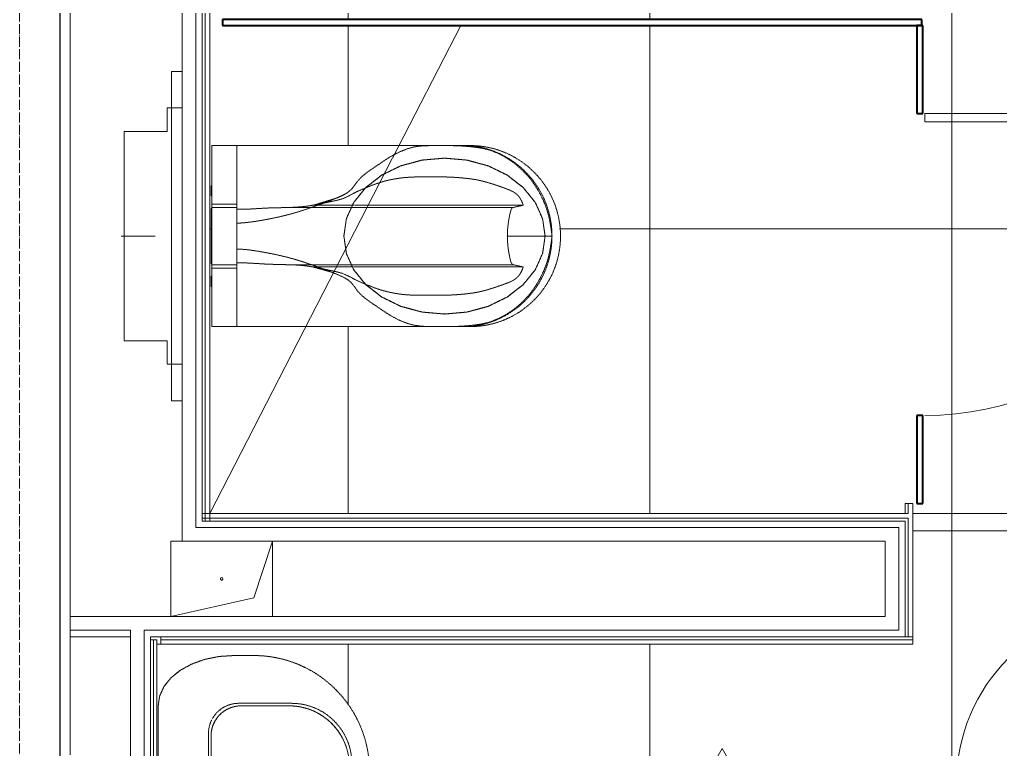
# Model space of a CAD drawing. Header units: millimetres. Extents: x -10915 to 62537, y -37640 to 44223.
# Drawn here: x 7150 to 9099, y 14501 to 15952 of the extents above; entities that cross this region are included whole.
import ezdxf

# ---------------------------------------------------------------- set-up
doc = ezdxf.new("R2010")
doc.units = ezdxf.units.MM
doc.linetypes.add('200_ШТРИХ_ш1п0_6_', pattern=[1.6, 1, -0.6])
doc.linetypes.add('ADSK_Линия сетки', pattern=[25, 20, -2.5, 0, -2.5])
for name, color, linetype, lineweight in [('Двери', 7, 'Continuous', 9), ('Двери открывание', 7, 'Continuous', 9), ('Марки', 7, 'Continuous', 20), ('Марки помещений', 7, 'Continuous', 20), ('Обобщенные модели', 7, 'Continuous', 18), ('Оси', 7, 'Continuous', 9), ('Перекрытие', 7, 'Continuous', 18), ('Перекрытие штриховка', 7, 'Continuous', 18), ('Сантехника', 7, 'Continuous', 18), ('Стены несущие', 7, 'Continuous', 30), ('Стены отделка', 7, 'Continuous', 30), ('Стены штриховка', 7, 'Continuous', 9)]:
    doc.layers.add(name, color=color, linetype=linetype, lineweight=lineweight)

# ---------------------------------------------------------------- blocks, each defined once
blk = doc.blocks.new('SND_Унитаз_Jika_Olymp_с_инсталяцией - Унитаз_ выпуск прямой_ установка на пол_693х360х360_ PN30_12_ ХВ резьба HP DN15_ К гл_ кон П DN100-V2-План полов 4-го этажа')
at = {"layer": 'Сантехника', "linetype": '200_ШТРИХ_ш1п0_6_'}
for p, q in [((0, -61.7), (0, 6.3)), ((-208, 0), (-208, -85)), ((208, 0), (-208, 0)), ((208, -85), (208, 0)), ((-327.5, -94), (327.5, -94)), ((-327.5, -115), (-327.5, -94)), ((-255, -85), (-255, -115)), ((-208, -85), (-255, -85)), ((255, -85), (208, -85)), ((255, -115), (255, -85)), ((327.5, -94), (327.5, -115)), ((-180, -174), (-180, -687.1)), ((180, -174), (-180, -174)), ((-180, -174), (180, -174)), ((-180, -224), (-180, -174)), ((-100, -173), (-100, -174)), ((-80, -173), (-100, -173)), ((-80, -173), (-100, -173)), ((-80, -174), (-80, -173)), ((-55, -173), (-55, -174)), ((55, -173), (-55, -173)), ((-53.1, -173), (-55, -173)), ((55, -173), (53.1, -173)), ((55, -174), (55, -173)), ((80, -173), (80, -174)), ((100, -173), (80, -173)), ((100, -173), (80, -173)), ((100, -174), (100, -173)), ((180, -687.1), (180, -174)), ((180, -174), (180, -224)), ((180, -224), (-180, -224))]:
    blk.add_line(p, q, dxfattribs=at)
at = {"layer": 'Сантехника', "color": 251, "linetype": '200_ШТРИХ_ш1п0_6_', "true_color": 0x666666}
for p, q in [((327.5, -94), (-327.5, -94)), ((-327.5, -115), (-327.5, -94)), ((327.5, -115), (327.5, -94)), ((53.1, -173), (-53.1, -173)), ((-180, -687.1), (-180, -224)), ((180, -224), (180, -687.1)), ((-61.3, -375.6), (-61.3, -374.1)), ((61.3, -375.6), (61.3, -374.1)), ((-61.3, -455.4), (-61.3, -453.6)), ((-61.3, -622.6), (-61.3, -456.3)), ((-57, -622.3), (-57, -451.7)), ((57, -451.7), (57, -773.7)), ((61.3, -456.3), (61.3, -453.6)), ((61.3, -792.9), (61.3, -457.2)), ((-61.3, -792.9), (-61.3, -622.9)), ((-57, -773.7), (-57, -622.6)), ((0, -836.5), (0, -761.4))]:
    blk.add_line(p, q, dxfattribs=at)
at = {"layer": 'Сантехника', "color": 253, "linetype": '200_ШТРИХ_ш1п0_6_', "true_color": 0xa3a3a3}
for p, q in [((-180, -224), (-180, -174)), ((-180, -174), (180, -174)), ((-100, -174), (-80, -174)), ((-100, -174), (-80, -174)), ((-61.3, -174), (-63.7, -174)), ((-63.7, -174), (-63.7, -224)), ((-57, -174), (-61.3, -174)), ((-53.5, -174), (-57, -174)), ((-57, -174), (-57, -224)), ((-55, -174), (-53.1, -174)), ((-55, -174), (55, -174)), ((53.1, -174), (55, -174)), ((57, -174), (53.5, -174)), ((61.3, -174), (57, -174)), ((57, -174), (57, -224)), ((63.7, -174), (61.3, -174)), ((63.7, -174), (63.7, -224)), ((80, -174), (100, -174)), ((80, -174), (100, -174)), ((180, -174), (180, -224)), ((-63.7, -224), (-61.3, -224)), ((-61.3, -224), (-57, -224)), ((-57, -224), (-53.6, -224)), ((-53.3, -224), (-25.8, -224)), ((25.8, -224), (-25.8, -224)), ((53.3, -224), (25.8, -224)), ((53.6, -224), (57, -224)), ((57, -224), (61.3, -224)), ((61.3, -224), (63.7, -224)), ((57, -330.9), (57, -365.4)), ((-57, -365.4), (-57, -348.1)), ((-57, -451.7), (-57, -366.4)), ((57, -365.6), (57, -451.7)), ((-61.3, -453.6), (-61.3, -375.6)), ((61.3, -453.6), (61.3, -375.6))]:
    blk.add_line(p, q, dxfattribs=at)
at = {"layer": 'Сантехника', "color": 9, "linetype": '200_ШТРИХ_ш1п0_6_', "true_color": 0xc7c7c7}
for p, q in [((-28.5, -174), (-53.5, -174)), ((-53.1, -174), (53.1, -174)), ((-14.8, -174), (-27.6, -174)), ((14.2, -174), (-14.2, -174)), ((27.6, -174), (14.8, -174)), ((53.5, -174), (28.5, -174)), ((-53.6, -224), (-28.5, -224)), ((-48, -224), (-53.3, -224)), ((-37.8, -224), (-46.9, -224)), ((-26.5, -224), (-36.8, -224)), ((-28.5, -224), (14.8, -224)), ((0, -224), (-25.8, -224)), ((25.8, -224), (0, -224)), ((14.8, -224), (40.3, -224)), ((36.8, -224), (26.5, -224)), ((46.9, -224), (37.8, -224)), ((40.3, -224), (53.6, -224)), ((53.3, -224), (48, -224)), ((-57, -348.1), (-57, -330.9))]:
    blk.add_line(p, q, dxfattribs=at)
at = {"layer": 'Сантехника', "color": 254, "linetype": '200_ШТРИХ_ш1п0_6_', "true_color": 0xdddddd}
blk.add_line((0, -850.2), (0, -836.5), dxfattribs=at)
at = {"layer": 'Сантехника', "linetype": '200_ШТРИХ_ш1п0_6_', "flags": 128}
for points in [[(-61.7, -376.2), (-71.7, -411.6), (-75, -420.3)], [(75, -420.3), (62.3, -378.9), (61.7, -376.2)], [(0, -836.5), (-34.5, -831.5), (-67.3, -816.7), (-96.6, -792.9), (-121.2, -761.2), (-139.7, -723.3), (-151.1, -681), (-155, -636.5), (-151.1, -592), (-139.7, -549.7), (-121.2, -511.8), (-96.6, -480.1), (-67.3, -456.3), (-34.5, -441.5), (0, -436.5)], [(0, -436.5), (34.5, -441.5), (67.3, -456.3), (96.6, -480.1), (121.2, -511.8), (139.7, -549.7), (151.1, -592), (155, -636.5), (151.1, -681), (139.7, -723.3), (121.2, -761.2), (96.6, -792.9), (67.3, -816.7), (34.5, -831.5), (0, -836.5)]]:
    blk.add_lwpolyline(points, dxfattribs=at)
at = {"layer": 'Сантехника', "color": 251, "linetype": '200_ШТРИХ_ш1п0_6_', "true_color": 0x666666, "flags": 128}
for points in [[(0, -436.5), (-34.5, -441.5), (-67.3, -456.3), (-96.6, -480.1), (-121.2, -511.8), (-139.7, -549.7), (-151.1, -592), (-155, -636.5), (-151.1, -681), (-139.7, -723.3), (-121.2, -761.2), (-96.6, -792.9), (-67.3, -816.7), (-34.5, -831.5), (0, -836.5)], [(0, -836.5), (-34.5, -831.5), (-67.3, -816.7), (-96.6, -792.9), (-121.2, -761.2), (-139.7, -723.3), (-151.1, -681), (-155, -636.5), (-151.1, -592), (-139.7, -549.7), (-121.2, -511.8), (-96.6, -480.1), (-67.3, -456.3), (-34.5, -441.5), (0, -436.5)], [(0, -836.5), (34.5, -831.5), (67.3, -816.7), (96.6, -792.9), (121.2, -761.2), (139.7, -723.3), (151.1, -681), (155, -636.5), (151.1, -592), (139.7, -549.7), (121.2, -511.8), (96.6, -480.1), (67.3, -456.3), (34.5, -441.5), (0, -436.5)], [(0, -436.5), (34.5, -441.5), (67.3, -456.3), (96.6, -480.1), (121.2, -511.8), (139.7, -549.7), (151.1, -592), (155, -636.5), (151.1, -681), (139.7, -723.3), (121.2, -761.2), (96.6, -792.9), (67.3, -816.7), (34.5, -831.5), (0, -836.5)], [(-61.3, -792.9), (-59.2, -783.4), (-57, -773.7)], [(57, -773.7), (59.2, -783.4), (61.3, -792.9)]]:
    blk.add_lwpolyline(points, dxfattribs=at)
at = {"layer": 'Сантехника', "color": 253, "linetype": '200_ШТРИХ_ш1п0_6_', "true_color": 0xa3a3a3, "flags": 128}
for points in [[(0, -436.5), (-34.5, -441.5), (-67.3, -456.3), (-96.6, -480.1), (-121.2, -511.8), (-139.7, -549.7), (-151.1, -592), (-155, -636.5), (-151.1, -681), (-139.7, -723.3), (-121.2, -761.2), (-96.6, -792.9), (-67.3, -816.7), (-34.5, -831.5), (0, -836.5)], [(0, -836.5), (34.5, -831.5), (67.3, -816.7), (96.6, -792.9), (121.2, -761.2), (139.7, -723.3), (151.1, -681), (155, -636.5), (151.1, -592), (139.7, -549.7), (121.2, -511.8), (96.6, -480.1), (67.3, -456.3), (34.5, -441.5), (0, -436.5)]]:
    blk.add_lwpolyline(points, dxfattribs=at)
at = {"layer": 'Сантехника', "linetype": '200_ШТРИХ_ш1п0_6_'}
blk.add_arc((0, -687.1), 180, 180, 360, dxfattribs=at)
at = {"layer": 'Сантехника', "color": 251, "linetype": '200_ШТРИХ_ш1п0_6_', "true_color": 0x666666}
for start, end in [(185.6382, 251.7047), (252.0613, 354.3618)]:
    blk.add_arc((0, -669.3), 180.9, start, end, dxfattribs=at)
at = {"layer": 'Сантехника', "color": 253, "linetype": '200_ШТРИХ_ш1п0_6_', "true_color": 0xa3a3a3}
for points, knots in [([(-63.7, -174), (-63.7, -174), (-123.3, -174), (-151, -174), (-165.4, -174), (-177, -174), (-180, -174)], [-0.4835333, -0.4835333, -0.4835333, -0.4835333, -0.3327462, -0.1789595, -0.0919515, 0, 0, 0, 0]), ([(180, -174), (177, -174), (165.4, -174), (151, -174), (123.3, -174), (63.7, -174), (63.7, -174)], [-0.4835333, -0.4835333, -0.4835333, -0.4835333, -0.3915817, -0.3045737, -0.1507871, 0, 0, 0, 0]), ([(-171.3, -224), (-169.6, -224), (-162.8, -224), (-157.6, -224), (-152.9, -224), (-152.8, -224)], [0.0610774, 0.0610774, 0.0610774, 0.0610774, 0.0919515, 0.1789595, 0.1802088, 0.1802088, 0.1802088, 0.1802088]), ([(-145.4, -224), (-138, -224), (-115, -224), (-63.7, -224), (-63.7, -224)], [0.2216194, 0.2216194, 0.2216194, 0.2216194, 0.3327462, 0.4835333, 0.4835333, 0.4835333, 0.4835333]), ([(63.7, -224), (63.7, -224), (115, -224), (138, -224), (145.4, -224)], [0, 0, 0, 0, 0.1507871, 0.2619139, 0.2619139, 0.2619139, 0.2619139]), ([(152.8, -224), (152.9, -224), (157.6, -224), (162.8, -224), (169.6, -224), (171.3, -224)], [0.3033245, 0.3033245, 0.3033245, 0.3033245, 0.3045737, 0.3915817, 0.4224559, 0.4224559, 0.4224559, 0.4224559]), ([(-64.4, -389.8), (-64.5, -390.3), (-65.2, -393.7), (-66.4, -400), (-68.6, -411), (-70.7, -421.2), (-73.1, -430.1), (-74.5, -434.3), (-75.2, -436.2)], [0.0325818, 0.0325818, 0.0325818, 0.0325818, 0.0357143, 0.0535714, 0.0714286, 0.1071429, 0.125, 0.1410134, 0.1410134, 0.1410134, 0.1410134]), ([(64.3, -389.1), (64.2, -388.5), (63.7, -386.4), (63.3, -384.3), (63, -382.8)], [0.96470665, 0.96470665, 0.96470665, 0.96470665, 0.96875, 0.97881568, 0.97881568, 0.97881568, 0.97881568]), ([(95.6, -479.3), (93.8, -474.9), (91, -468.2), (86.9, -459.6), (83.8, -453.5), (80.5, -447.5), (77.4, -441.4), (74.7, -435.1), (72.7, -428.8), (71.1, -422.5), (69.6, -415.7), (68.2, -408.7), (66.4, -399.8), (65.1, -393.3), (64.3, -389.2)], [0.7504978, 0.7504978, 0.7504978, 0.7504978, 0.78125, 0.796875, 0.8125, 0.828125, 0.84375, 0.859375, 0.875, 0.890625, 0.90625, 0.921875, 0.9375, 0.9643126, 0.9643126, 0.9643126, 0.9643126]), ([(-75.9, -437.9), (-76.7, -439.7), (-78.5, -443.7), (-81.9, -450.1), (-85.7, -457.2), (-89.3, -464.7), (-92.5, -471.9), (-94.6, -476.7), (-95.5, -479)], [0.145721, 0.145721, 0.145721, 0.145721, 0.1607143, 0.1785714, 0.1964286, 0.2142857, 0.2321429, 0.2490928, 0.2490928, 0.2490928, 0.2490928])]:
    blk.add_open_spline(points, degree=3, knots=knots, dxfattribs=at)
for points in [[(-180, -224), (-179.3, -224), (-178.6, -224), (-177.7, -224)], [(-176.6, -224), (-176, -224), (-175.4, -224), (-174.7, -224)], [(-174.6, -224), (-173.6, -224), (-172.5, -224), (-171.4, -224)], [(-152.6, -224), (-150.5, -224), (-148.3, -224), (-145.7, -224)], [(145.7, -224), (148.3, -224), (150.5, -224), (152.6, -224)], [(171.4, -224), (172.5, -224), (173.6, -224), (174.6, -224)], [(174.7, -224), (175.4, -224), (176, -224), (176.6, -224)], [(177.7, -224), (178.6, -224), (179.3, -224), (180, -224)], [(-63.2, -383.7), (-63.6, -385.6), (-64, -387.6), (-64.4, -389.6)], [(-61.3, -374.1), (-61.9, -376.9), (-62.4, -379.8), (-63, -382.7)], [(62.9, -382.4), (62.4, -379.5), (61.8, -376.7), (61.3, -374.1)]]:
    blk.add_open_spline(points, degree=3, dxfattribs=at)
at = {"layer": 'Сантехника', "color": 251, "linetype": '200_ШТРИХ_ш1п0_6_', "true_color": 0x666666}
for points, knots in [([(-53.3, -224), (-53.2, -227), (-53.2, -231.6), (-53.3, -237.7), (-53.4, -242.2), (-53.6, -246.8), (-53.8, -251.4), (-54.1, -255.9), (-54.3, -259.7), (-54.5, -262.7), (-54.7, -265.7), (-54.9, -269.4), (-55.2, -273.8), (-55.5, -278.3), (-55.7, -282.8), (-55.9, -287.3), (-56, -291.1), (-56.1, -294.1), (-56.2, -296.4), (-56.2, -298.6), (-56.3, -301.6), (-56.4, -305.4), (-56.5, -309.1), (-56.5, -312), (-56.6, -314.2), (-56.7, -316.4), (-56.8, -319.2), (-56.9, -324.1), (-57, -328.2), (-57, -330.9)], [-1, -1, -1, -1, -0.916667, -0.875, -0.833333, -0.791667, -0.75, -0.708333, -0.666667, -0.645833, -0.625, -0.583333, -0.541667, -0.5, -0.458333, -0.416667, -0.375, -0.354167, -0.333333, -0.3125, -0.291667, -0.25, -0.208333, -0.1875, -0.166667, -0.145833, -0.125, -0.083333, 0, 0, 0, 0]), ([(-25.8, -224), (-25.9, -241.7), (-35.3, -298.5), (-43.8, -332.7), (-52.5, -359.1), (-52.7, -359.6)], [0, 0, 0, 0, 0.1396534, 0.3512574, 0.3554649, 0.3554649, 0.3554649, 0.3554649]), ([(52.7, -359.6), (52.5, -359.1), (43.8, -332.7), (35.3, -298.5), (25.9, -241.7), (25.8, -224)], [1.9415219, 1.9415219, 1.9415219, 1.9415219, 1.9457294, 2.1573334, 2.2969868, 2.2969868, 2.2969868, 2.2969868]), ([(57, -330.9), (57, -328.2), (56.9, -324.1), (56.8, -319.2), (56.7, -316.4), (56.6, -314.2), (56.5, -312), (56.5, -309.1), (56.4, -305.4), (56.3, -301.6), (56.2, -298.6), (56.2, -296.4), (56.1, -294.1), (56, -291.1), (55.9, -287.3), (55.7, -282.8), (55.5, -278.3), (55.2, -273.8), (54.9, -269.4), (54.7, -265.7), (54.5, -262.7), (54.4, -260.5), (54.3, -258.2), (54.1, -255.2), (53.8, -251.4), (53.6, -246.8), (53.4, -242.2), (53.3, -237.7), (53.2, -231.6), (53.2, -227), (53.3, -224)], [-1, -1, -1, -1, -0.916667, -0.875, -0.854167, -0.833333, -0.8125, -0.791667, -0.75, -0.708333, -0.6875, -0.666667, -0.645833, -0.625, -0.583333, -0.541667, -0.5, -0.458333, -0.416667, -0.375, -0.354167, -0.333333, -0.3125, -0.291667, -0.25, -0.208333, -0.166667, -0.125, -0.083333, 0, 0, 0, 0]), ([(-57, -330.9), (-57.1, -333.5), (-57.3, -337.1), (-57.5, -341.5), (-57.7, -344.6), (-57.9, -347.4), (-58.1, -349.9), (-58.3, -352.3), (-58.5, -354.1), (-58.6, -355.6), (-58.8, -357), (-59, -358.6), (-59.2, -360.5), (-59.4, -362.2), (-59.7, -364), (-60, -366.1), (-60.5, -369.6), (-61, -372.4), (-61.3, -374.1)], [-1, -1, -1, -1, -0.9, -0.85, -0.8, -0.75, -0.7, -0.65, -0.6, -0.575, -0.55, -0.5, -0.45, -0.4, -0.35, -0.3, -0.2, 0, 0, 0, 0]), ([(61.3, -374.1), (61, -372.4), (60.5, -369.6), (60, -366.1), (59.7, -364), (59.4, -362.2), (59.2, -360.5), (59, -358.6), (58.8, -357), (58.6, -355.6), (58.5, -354.5), (58.4, -353.4), (58.3, -351.9), (58.1, -349.9), (57.9, -347.4), (57.7, -344.6), (57.5, -341.5), (57.3, -337.1), (57.1, -333.5), (57, -330.9)], [-1, -1, -1, -1, -0.8, -0.7, -0.65, -0.6, -0.55, -0.5, -0.45, -0.425, -0.4, -0.375, -0.35, -0.3, -0.25, -0.2, -0.15, -0.1, 0, 0, 0, 0]), ([(-52.9, -360.3), (-59.9, -381.5), (-77.2, -427.9), (-89.3, -451.4), (-117, -467.4), (-138.4, -500.1), (-160.9, -531.7), (-176.2, -566.8), (-179.4, -589.1), (-179.9, -605.7), (-179.9, -612.2)], [0.3573091, 0.3573091, 0.3573091, 0.3573091, 0.5291275, 0.6846754, 0.791639, 0.9118103, 1.0388212, 1.1521038, 1.2621401, 1.3271479, 1.3271479, 1.3271479, 1.3271479]), ([(146.6, -772.8), (148.3, -770.5), (156.2, -759.4), (166.6, -739.7), (174.6, -716.7), (180, -671.5), (180, -628.9), (180, -593), (176.2, -566.8), (160.9, -531.7), (138.4, -500.1), (117, -467.4), (89.3, -451.4), (77.2, -427.9), (59.9, -381.5), (52.9, -360.3)], [0.412396, 0.412396, 0.412396, 0.412396, 0.440465, 0.549855, 0.661365, 0.784431, 0.920061, 1.034847, 1.144883, 1.258166, 1.385176, 1.505348, 1.612311, 1.767859, 1.939678, 1.939678, 1.939678, 1.939678]), ([(-96, -480.2), (-97.9, -484.8), (-100.8, -491.8), (-104.3, -501.6), (-106.8, -509.1), (-109.1, -516.8), (-111.1, -524.7), (-112.8, -532.6), (-114.7, -543), (-116.4, -556.1), (-117.3, -569.9), (-117.6, -580.1), (-117.7, -584.9), (-117.7, -587.2)], [0.2518112, 0.2518112, 0.2518112, 0.2518112, 0.2857143, 0.3035714, 0.3214286, 0.3392857, 0.3571429, 0.375, 0.3928571, 0.4285714, 0.4642857, 0.4821429, 0.4984632, 0.4984632, 0.4984632, 0.4984632]), ([(61.7, -792.9), (64.1, -792.2), (68.8, -790.4), (75, -787.1), (80.3, -783), (84.6, -778.3), (88.2, -772.8), (91.3, -766.6), (93.9, -759.9), (97.2, -750.8), (101.1, -739.7), (105.5, -726.3), (108.7, -714.8), (110.8, -705.9), (112.1, -699.4), (113.2, -693), (114.1, -686.2), (114.9, -679), (115.6, -671.8), (116.2, -664.9), (116.7, -658.4), (117.1, -651.7), (117.4, -644.5), (117.6, -637.2), (117.7, -630), (117.8, -622.9), (117.8, -613.3), (117.8, -603.6), (117.8, -594.4), (117.8, -587.8), (117.6, -581.2), (117.4, -572.1), (116.7, -560.2), (115.5, -548.8), (114, -539.6), (112.8, -532.6), (111.3, -525.6), (109.6, -518.8), (107.7, -512.2), (105.7, -505.6), (103.4, -499.1), (101, -492.6), (98.5, -486.4), (96.8, -482.2), (96, -480.2)], [0.000766, 0.000766, 0.000766, 0.000766, 0.015625, 0.03125, 0.046875, 0.0625, 0.078125, 0.09375, 0.109375, 0.125, 0.15625, 0.1875, 0.21875, 0.234375, 0.25, 0.265625, 0.28125, 0.296875, 0.3125, 0.328125, 0.34375, 0.359375, 0.375, 0.390625, 0.40625, 0.421875, 0.4375, 0.46875, 0.484375, 0.5, 0.515625, 0.53125, 0.5625, 0.59375, 0.609375, 0.625, 0.640625, 0.65625, 0.671875, 0.6875, 0.703125, 0.71875, 0.734375, 0.7483046, 0.7483046, 0.7483046, 0.7483046]), ([(-117.7, -587.8), (-117.8, -590.3), (-117.8, -595.3), (-117.8, -605.7), (-117.8, -619.6), (-117.7, -633.5), (-117.4, -644.5), (-117, -652.7), (-116.5, -660.4), (-116, -667.8), (-115.3, -675.6), (-114.4, -683.5), (-113.4, -691.6), (-112.1, -699.6), (-110.5, -707.3), (-108.6, -714.9), (-106.6, -722.2), (-104.3, -729.7), (-101.8, -737.4), (-99.1, -745.3), (-96.3, -753.4), (-93.4, -761.2), (-90.4, -768.6), (-86.8, -775.2), (-82.4, -780.9), (-76.8, -785.9), (-70, -789.9), (-64.6, -792), (-61.7, -792.9)], [0.5, 0.5, 0.5, 0.5, 0.5178571, 0.5357143, 0.5714286, 0.6071429, 0.625, 0.6428571, 0.6607143, 0.6785714, 0.6964286, 0.7142857, 0.7321429, 0.75, 0.7678571, 0.7857143, 0.8035714, 0.8214286, 0.8392857, 0.8571429, 0.875, 0.8928571, 0.9107143, 0.9285714, 0.9464286, 0.9642857, 0.9821429, 0.9992765, 0.9992765, 0.9992765, 0.9992765]), ([(-179.9, -612.2), (-180, -617.1), (-180, -636.3), (-180, -671.2), (-176.3, -702.5), (-174, -713.9)], [1.3271479, 1.3271479, 1.3271479, 1.3271479, 1.3769255, 1.5125553, 1.6334128, 1.6334128, 1.6334128, 1.6334128]), ([(-174, -713.9), (-173.9, -714.1), (-171.8, -724.8), (-166.6, -739.7), (-156.2, -759.4), (-148.3, -770.5), (-146.6, -772.8)], [1.6334128, 1.6334128, 1.6334128, 1.6334128, 1.6356217, 1.7471319, 1.8565215, 1.8845912, 1.8845912, 1.8845912, 1.8845912]), ([(-145.9, -773.8), (-139.4, -782.4), (-120.9, -803.2), (-96.8, -820.1), (-79.2, -828.9)], [1.8886336, 1.8886336, 1.8886336, 1.8886336, 1.9948194, 2.1438543, 2.1438543, 2.1438543, 2.1438543]), ([(-57, -773.7), (-57, -772.6), (-56.1, -770.8), (-51.9, -768.6), (-45.1, -766.7), (-37.5, -765.2), (-30.6, -764), (-25, -763.2), (-19, -762.5), (-10.8, -761.7), (-4.3, -761.5), (0, -761.4)], [-1, -1, -1, -1, -0.857143, -0.714286, -0.571429, -0.428571, -0.357143, -0.285714, -0.214286, -0.142857, 0, 0, 0, 0]), ([(0, -761.4), (4.3, -761.5), (10.8, -761.7), (19, -762.5), (25, -763.2), (30.6, -764), (37.5, -765.2), (45.1, -766.7), (51.8, -768.6), (54.5, -770), (55.5, -770.7)], [-1, -1, -1, -1, -0.8571429, -0.7857143, -0.7142857, -0.6428571, -0.5714286, -0.4285714, -0.2857143, -0.1501056, -0.1501056, -0.1501056, -0.1501056]), ([(79.2, -828.9), (96.8, -820.1), (120.9, -803.2), (139.4, -782.4), (145.9, -773.8)], [0.1531325, 0.1531325, 0.1531325, 0.1531325, 0.3021674, 0.4083532, 0.4083532, 0.4083532, 0.4083532]), ([(-78.3, -829.4), (-78, -829.5), (-60, -838.4), (-38.3, -846.1), (0, -850.2)], [2.1463883, 2.1463883, 2.1463883, 2.1463883, 2.148663, 2.2969868, 2.2969868, 2.2969868, 2.2969868]), ([(0, -850.2), (38.3, -846.1), (60, -838.4), (78, -829.5), (78.3, -829.4)], [0, 0, 0, 0, 0.1483237, 0.1505985, 0.1505985, 0.1505985, 0.1505985])]:
    blk.add_open_spline(points, degree=3, knots=knots, dxfattribs=at)
blk.add_open_spline([(55.6, -770.9), (56.5, -771.7), (57, -772.6), (57, -773.7)], degree=3, dxfattribs=at)
blk = doc.blocks.new('131_Сантехническая перегородка - СП-3 2-3867708-План полов 4-го этажа')
at = {"layer": 'Обобщенные модели', "lineweight": 40}
for p, q in [((1390, 8), (0, 8)), ((0, 8), (0, -4)), ((1390, -4), (1390, 8)), ((0, -4), (1390, -4))]:
    blk.add_line(p, q, dxfattribs=at)
blk = doc.blocks.new('131_Сантехническая перегородка_Дверь - СД-1-3905258-План полов 4-го этажа')
at = {"layer": 'Двери'}
for p, q in [((759, -8), (775, -8)), ((759, -8), (759, -608)), ((775, -8), (775, -608)), ((759, -608), (775, -608))]:
    blk.add_line(p, q, dxfattribs=at)
at = {"layer": 'Двери открывание'}
blk.add_arc((775, -8), 600, 180, 270, dxfattribs=at)
at = {"layer": 'Обобщенные модели', "lineweight": 40}
for p, q in [((175, 8), (0, 8)), ((0, 8), (0, -4)), ((175, -4), (175, 8)), ((950, 8), (775, 8)), ((775, 8), (775, -4)), ((950, -4), (950, 8)), ((0, -4), (175, -4)), ((775, -4), (950, -4))]:
    blk.add_line(p, q, dxfattribs=at)
blk = doc.blocks.new('GM_Отверстие прямоугольное _в плите_ - Отверстие-1433035-План полов 4-го этажа')
at = {"layer": 'Обобщенные модели'}
for p, q in [((-101.2, -75), (-101.2, 75)), ((-101.2, 75), (-101.2, -75)), ((-63.7, 37.5), (101.2, 75)), ((101.2, 75), (101.2, -75)), ((101.2, -75), (101.2, 75)), ((-101.2, -75), (-63.7, 37.5)), ((101.2, -75), (78.6, -75)), ((78.6, -75), (101.2, -75))]:
    blk.add_line(p, q, dxfattribs=at)
for start, end in [(360, 180), (180, 360), (60, 165), (300, 360), (195, 270)]:
    blk.add_arc((0, 0), 2.5, start, end, dxfattribs=at)
blk = doc.blocks.new('ADSK_Умывальник с 3 смесителемями - Умывальник-1755934-План полов 4-го этажа')
at = {"layer": 'Сантехника', "linetype": '200_ШТРИХ_ш1п0_6_'}
for p, q in [((900, 0), (-900, 0)), ((527.4, -105), (840, -105)), ((1000, -190), (1000, -150)), ((900, -165), (900, -260))]:
    blk.add_line(p, q, dxfattribs=at)
at = {"layer": 'Сантехника', "color": 251, "linetype": '200_ШТРИХ_ш1п0_6_', "true_color": 0x666666}
for p, q in [((-900, 0), (900, 0)), ((840, -105), (527.4, -105)), ((527.4, -105), (840, -105)), ((845, -100), (527.8, -100)), ((1000, -150), (1000, -190)), ((900, -260), (900, -165)), ((900, -165), (900, -260)), ((905, -265), (905, -160))]:
    blk.add_line(p, q, dxfattribs=at)
at = {"layer": 'Сантехника', "linetype": '200_ШТРИХ_ш1п0_6_', "flags": 128}
blk.add_lwpolyline([(1000, -150), (998.1, -120.7), (992.4, -92.6), (983.1, -66.7), (970.7, -43.9), (955.6, -25.3), (938.3, -11.4), (919.5, -2.9), (900, 0)], dxfattribs=at)
at = {"layer": 'Сантехника', "color": 251, "linetype": '200_ШТРИХ_ш1п0_6_', "true_color": 0x666666, "flags": 128}
blk.add_lwpolyline([(900, 0), (919.5, -2.9), (938.3, -11.4), (955.6, -25.3), (970.7, -43.9), (983.1, -66.7), (992.4, -92.6), (998.1, -120.7), (1000, -150)], dxfattribs=at)
at = {"layer": 'Сантехника', "linetype": '200_ШТРИХ_ш1п0_6_'}
for centre, radius, start, end in [((840, -165), 60, 0, 90), ((840, -165), 60, 71.4232, 75.9608), ((840, -165), 60, 56.5759, 61.8882), ((840, -165), 60, 42.2537, 47.7388), ((840, -165), 60, 28.1049, 33.4153), ((840, -165), 60, 14.0329, 18.5633), ((770, -190), 230, 270, 360), ((780, -260), 120, 270, 0), ((780, -260), 120, 344.0028, 346.4889), ((780, -260), 120, 328.5016, 330.9904), ((780, -260), 120, 299.0043, 301.4912)]:
    blk.add_arc(centre, radius, start, end, dxfattribs=at)
at = {"layer": 'Сантехника', "color": 251, "linetype": '200_ШТРИХ_ш1п0_6_', "true_color": 0x666666}
for centre, radius, start, end in [((840, -165), 60, 0, 90), ((840, -165), 60, 75.9608, 90), ((845, -160), 60, 63.2908, 90), ((840, -165), 60, 61.8882, 71.4232), ((840, -165), 60, 47.7388, 56.5759), ((845, -160), 60, 45.9555, 60.2922), ((840, -165), 60, 33.4153, 42.2537), ((845, -160), 60, 360, 44.6042), ((840, -165), 60, 18.5633, 28.1049), ((840, -165), 60, 360, 12.8571), ((770, -190), 230, 270, 0), ((780, -260), 120, 270, 0), ((785, -265), 120, 270.4137, 360), ((780, -260), 120, 346.4889, 0), ((780, -260), 120, 330.9904, 344.0028), ((780, -260), 120, 315, 328.5016), ((780, -260), 120, 301.4912, 314.9965), ((780, -260), 120, 285.9926, 299.0043)]:
    blk.add_arc(centre, radius, start, end, dxfattribs=at)
blk = doc.blocks.new('ADSK_Марка_Помещение_ОдноЗначение - Номер-159740-План полов 4-го этажа')
at = {"layer": 'Марки помещений'}
blk.add_circle((0, 0), 3.5, dxfattribs=at)
blk = doc.blocks.new('ADSK_Марка_ПерекрытиеПол - Экземпляр_Отделка пола-158379-План полов 4-го этажа')
at = {"layer": 'Марки', "color": 1, "true_color": 0xff0000}
for p, q in [((0, 9), (-5.196, 0)), ((5.196, 0), (0, 9)), ((-5.196, 0), (5.196, 0))]:
    blk.add_line(p, q, dxfattribs=at)

msp = doc.modelspace()

# ---------------------------------------------------------------- hatches: boundary and pattern name
at = {"layer": 'Перекрытие штриховка', "lineweight": 9, "true_color": 0x787878}
h = msp.add_hatch(dxfattribs=at)
h.set_pattern_fill('FP_30', color=8, style=0, pattern_type=2)
h.set_pattern_definition([(270, (10202.14, 16135.4), (599.99, 4e-14), []), (0, (10202.14, 16135.4), (0, 600), [])])
h.paths.add_polyline_path([(7527.612, 14970.09), (7718.643, 15341.648), (7531.612, 15341.648), (7531.612, 15701.649), (7903.732, 15701.649), (8026.324, 15940.09), (7553, 15940.09), (7553, 15952.09), (8032.493, 15952.09), (8520.923, 16902.09), (7555, 16902.09), (7555, 16914.09), (8527.093, 16914.09), (8933, 17703.584), (8933, 17864.09), (7555, 17864.09), (7555, 17876.09), (8933, 17876.09), (8933, 18154.791), (7946.067, 19466.406), (7946.067, 19164.534), (7546.067, 19164.534), (7546.067, 19614.534), (7834.607, 19614.534), (7567.492, 19969.525), (7527.612, 19969.525), (7527.612, 15281.08)])
h.paths.add_polyline_path([(7531.612, 16361.648), (7531.612, 16721.649), (8044.688, 16721.649), (8091.276, 16715.515), (8134.688, 16697.533), (8171.968, 16668.928), (8200.573, 16631.649), (8218.952, 16585.222), (8224.688, 16541.648), (8218.555, 16495.061), (8200.573, 16451.648), (8171.968, 16414.369), (8134.688, 16385.764), (8090.482, 16367.677), (8038.616, 16361.648), (7581.612, 16361.648)])
h.paths.add_polyline_path([(7531.612, 17227.525), (7531.612, 17587.525), (8044.688, 17587.525), (8091.276, 17581.392), (8134.688, 17563.41), (8171.968, 17534.804), (8200.573, 17497.525), (8218.952, 17451.099), (8224.688, 17407.525), (8218.555, 17360.937), (8200.573, 17317.525), (8171.968, 17280.246), (8134.688, 17251.64), (8090.482, 17233.554), (8038.616, 17227.525), (7581.612, 17227.525)])
h.paths.add_polyline_path([(8945, 17726.924), (9025, 17882.525), (9025, 18032.525), (8945, 18138.843), (8945, 17864.09)])
h.paths.add_polyline_path([(7529.728, 18287.525), (7529.728, 18647.525), (8042.805, 18647.525), (8089.392, 18641.392), (8132.805, 18623.41), (8170.084, 18594.804), (8198.689, 18557.525), (8217.068, 18511.099), (8222.805, 18467.525), (8216.672, 18420.937), (8198.689, 18377.525), (8170.084, 18340.246), (8132.805, 18311.64), (8088.598, 18293.554), (8036.732, 18287.525), (7579.728, 18287.525)])
h = msp.add_hatch(dxfattribs=at)
h.set_pattern_fill('FP_28', color=8, style=0, pattern_type=2)
h.set_pattern_definition([(270, (9002.2, 16135.4), (600, 4e-14), []), (0, (9002.2, 16135.4), (0, 600), [])])
h.paths.add_polyline_path([(10102, 14970.09), (9175, 17882.525), (9025, 17882.525), (8945, 17726.924), (8945, 17689.09), (8933, 17689.09), (8933, 17703.584), (8527.093, 16914.09), (8933, 16914.09), (8933, 17089.09), (8945, 17089.09), (8945, 16727.09), (8933, 16727.09), (8933, 16902.09), (8520.923, 16902.09), (8032.493, 15952.09), (8933, 15952.09), (8933, 16127.09), (8945, 16127.09), (8945, 15952.09), (8943, 15952.09), (8943, 15940.09), (8945, 15940.09), (8945, 15765.09), (8933, 15765.09), (8933, 15940.09), (8026.324, 15940.09), (7903.732, 15701.649), (8044.688, 15701.649), (8091.276, 15695.515), (8134.688, 15677.533), (8171.968, 15648.928), (8200.573, 15611.649), (8218.952, 15565.222), (8224.688, 15521.648), (8218.555, 15475.061), (8200.573, 15431.648), (8171.968, 15394.369), (8134.688, 15365.764), (8090.482, 15347.677), (8038.616, 15341.648), (7718.643, 15341.648), (7527.612, 14970.09), (8910, 14970.09), (8910, 14990.09), (8925, 14990.09), (8925, 14970.09), (9780.001, 14970.09)])
h.paths.add_polyline_path([(8945, 14990.09), (8933, 14990.09), (8933, 15165.09), (8945, 15165.09)])
h = msp.add_hatch(dxfattribs=at)
h.set_pattern_fill('FP_32', color=8, style=0, pattern_type=2)
h.set_pattern_definition([(270, (9002.2, 17335.4), (600, 4e-14), []), (0, (9002.2, 17335.4), (0, 600), [])])
h.paths.add_polyline_path([(10009.565, 12248.264), (10020, 12248.264), (10020, 12288.264), (9970.565, 12288.264), (9970.565, 12294.764), (9954.065, 12294.764), (9954.065, 12321.764), (9942.565, 12321.764), (9942.565, 12328.264), (10020, 12328.264), (10020, 12628.264), (10029.565, 12628.264), (10029.565, 12681.264), (10102, 12681.264), (10102, 14970.09), (8925, 14970.09), (8925, 14710.105), (7422, 14710.105), (7422, 12681.264), (8999.565, 12681.264), (8999.565, 12628.264), (9010, 12628.264), (9010, 12328.264), (9086.565, 12328.264), (9086.565, 12321.764), (9075.065, 12321.764), (9075.065, 12294.764), (9058.565, 12294.764), (9058.565, 12288.264), (9010, 12288.264), (9010, 12248.264), (9816.283, 12248.264), (9920.018, 12308.155), (9923.268, 12302.526), (9933.297, 12308.155), (9946.936, 12285.014), (9956.686, 12290.644), (9959.727, 12284.894), (9896.283, 12248.264), (9970.565, 12248.264)])
h.paths.add_polyline_path([(8481.078, 12628.264), (8481.078, 12648.264), (7468.494, 12648.264), (7468.494, 12628.264), (8237.288, 12628.264)])
h.paths.add_polyline_path([(8980, 12628.264), (8980, 12648.264), (8830, 12648.264), (8830, 12628.264)])
h.paths.add_polyline_path([(7590, 12687.605), (7560, 12688.59), (7538.038, 12691.084), (7517.597, 12695.218), (7491.664, 12704.458), (7465.931, 12719.334), (7450.28, 12732.048), (7436.418, 12749.337), (7427.882, 12768.096), (7425, 12787.605), (7425, 14587.605), (7427.882, 14607.114), (7436.418, 14625.874), (7450.28, 14643.162), (7468.934, 14658.316), (7491.664, 14670.752), (7517.597, 14679.993), (7545.736, 14685.684), (7590, 14687.605), (7615, 14687.605), (7666.18, 14681.839), (7716.058, 14664.033), (7758.403, 14637.427), (7794.821, 14601.008), (7822.223, 14557.399), (7839.233, 14508.785), (7845, 14457.605), (7843.873, 12907.605), (7839.233, 12866.426), (7822.223, 12817.812), (7791.925, 12771.307), (7755.54, 12735.985), (7714.793, 12710.383), (7666.18, 12693.372), (7615, 12687.605)])

# ---------------------------------------------------------------- linework, layer by layer
at = {"layer": 'Оси', "linetype": 'ADSK_Линия сетки'}
msp.add_line((7149.565, -4909.651), (7149.565, 21308.456), dxfattribs=at)
at = {"layer": 'Перекрытие'}
for p, q in [((8026.324, 15940.09), (7890.964, 15676.815)), ((7890.422, 15675.759), (7527.612, 14970.09)), ((8925, 14970.09), (10102, 14970.09)), ((7422, 14710.105), (7430, 14710.105))]:
    msp.add_line(p, q, dxfattribs=at)
at = {"layer": 'Стены несущие'}
msp.add_line((7230, 12648.783), (7230, 20022.525), dxfattribs=at)
at = {"layer": 'Стены отделка', "lineweight": 9}
for p, q in [((7250, 14490.081), (7250, 20002.525)), ((7472.612, 20002.525), (7472.612, 14915.09)), ((7512.612, 20002.525), (7512.612, 14955.09)), ((7527.612, 14955.09), (7527.612, 19987.525)), ((8910, 14990.09), (8910, 14970.09)), ((8925, 14990.09), (8910, 14990.09)), ((8925, 14710.105), (8925, 14990.09)), ((8910, 14970.09), (7512.612, 14970.09)), ((8910, 14955.09), (7512.612, 14955.09)), ((8910, 14955.09), (8910, 14725.105)), ((7472.612, 14915.09), (8870, 14915.09)), ((8870, 14915.09), (8870, 14765.105)), ((8870, 14765.105), (7250, 14765.105)), ((7250, 14725.105), (7370, 14725.105)), ((7370, 14725.105), (7370, 12681.264)), ((7410, 14725.105), (8925, 14725.105)), ((7410, 12648.264), (7410, 14725.105)), ((7422, 14719.105), (7410, 14719.105)), ((7422, 12657.605), (7422, 14719.105)), ((7430, 14725.105), (7430, 14710.105)), ((7430, 14710.105), (8925, 14710.105))]:
    msp.add_line(p, q, dxfattribs=at)
at = {"layer": 'Стены штриховка'}
for p, q in [((7499.612, 14942.09), (7499.612, 20002.525)), ((7518.612, 14955.09), (7518.612, 19987.525)), ((8916, 14970.09), (8916, 14990.09)), ((8916, 14961.09), (7512.612, 14961.09)), ((8916, 14970.09), (8910, 14970.09)), ((8916, 14725.105), (8916, 14961.09)), ((7499.612, 14942.09), (8897, 14942.09)), ((8897, 14942.09), (8897, 14738.105)), ((7250, 14738.105), (7370, 14738.105)), ((7370, 14725.105), (7370, 14738.105)), ((7397, 14738.105), (8897, 14738.105)), ((7397, 12681.264), (7397, 14738.105)), ((7416, 12657.605), (7416, 14719.105)), ((7430, 14719.105), (8925, 14719.105))]:
    msp.add_line(p, q, dxfattribs=at)

# ---------------------------------------------------------------- block references
at = {"layer": 'Марки', "color": 1, "true_color": 0xff0000, "xscale": 99.99999999999993, "yscale": 99.99999999999993, "zscale": 99.99999999999993}
msp.add_blockref('ADSK_Марка_ПерекрытиеПол - Экземпляр_Отделка пола-158379-План полов 4-го этажа', (8545.911, 13602.578), dxfattribs=at)
at = {"layer": 'Марки помещений', "xscale": 99.99999999999993, "yscale": 99.99999999999993, "zscale": 99.99999999999993}
msp.add_blockref('ADSK_Марка_Помещение_ОдноЗначение - Номер-159740-План полов 4-го этажа', (9361.954, 14434.113), dxfattribs=at)
at = {"layer": 'Обобщенные модели'}
msp.add_blockref('131_Сантехническая перегородка - СП-3 2-3867708-План полов 4-го этажа', (7553, 15944.09), dxfattribs=at)
for name, p, rotation in [('131_Сантехническая перегородка_Дверь - СД-1-3905258-План полов 4-го этажа', (8941, 14990.09), 89.99999999997657), ('GM_Отверстие прямоугольное _в плите_ - Отверстие-1433035-План полов 4-го этажа', (7551.194, 14840.105), 180)]:
    msp.add_blockref(name, p, dxfattribs=dict(at, rotation=rotation))
at = {"layer": 'Сантехника', "linetype": '200_ШТРИХ_ш1п0_6_', "rotation": 90.00000000000037}
msp.add_blockref('SND_Унитаз_Jika_Olymp_с_инсталяцией - Унитаз_ выпуск прямой_ установка на пол_693х360х360_ PN30_12_ ХВ резьба HP DN15_ К гл_ кон П DN100-V2-План полов 4-го этажа', (7357.612, 15521.648), dxfattribs=at)
at = {"layer": 'Сантехника', "color": 254, "linetype": '200_ШТРИХ_ш1п0_6_', "true_color": 0xdddddd, "rotation": 89.99999999999945}
msp.add_blockref('ADSK_Умывальник с 3 смесителемями - Умывальник-1755934-План полов 4-го этажа', (7425, 13687.605), dxfattribs=at)

doc.saveas('drawing.dxf')
